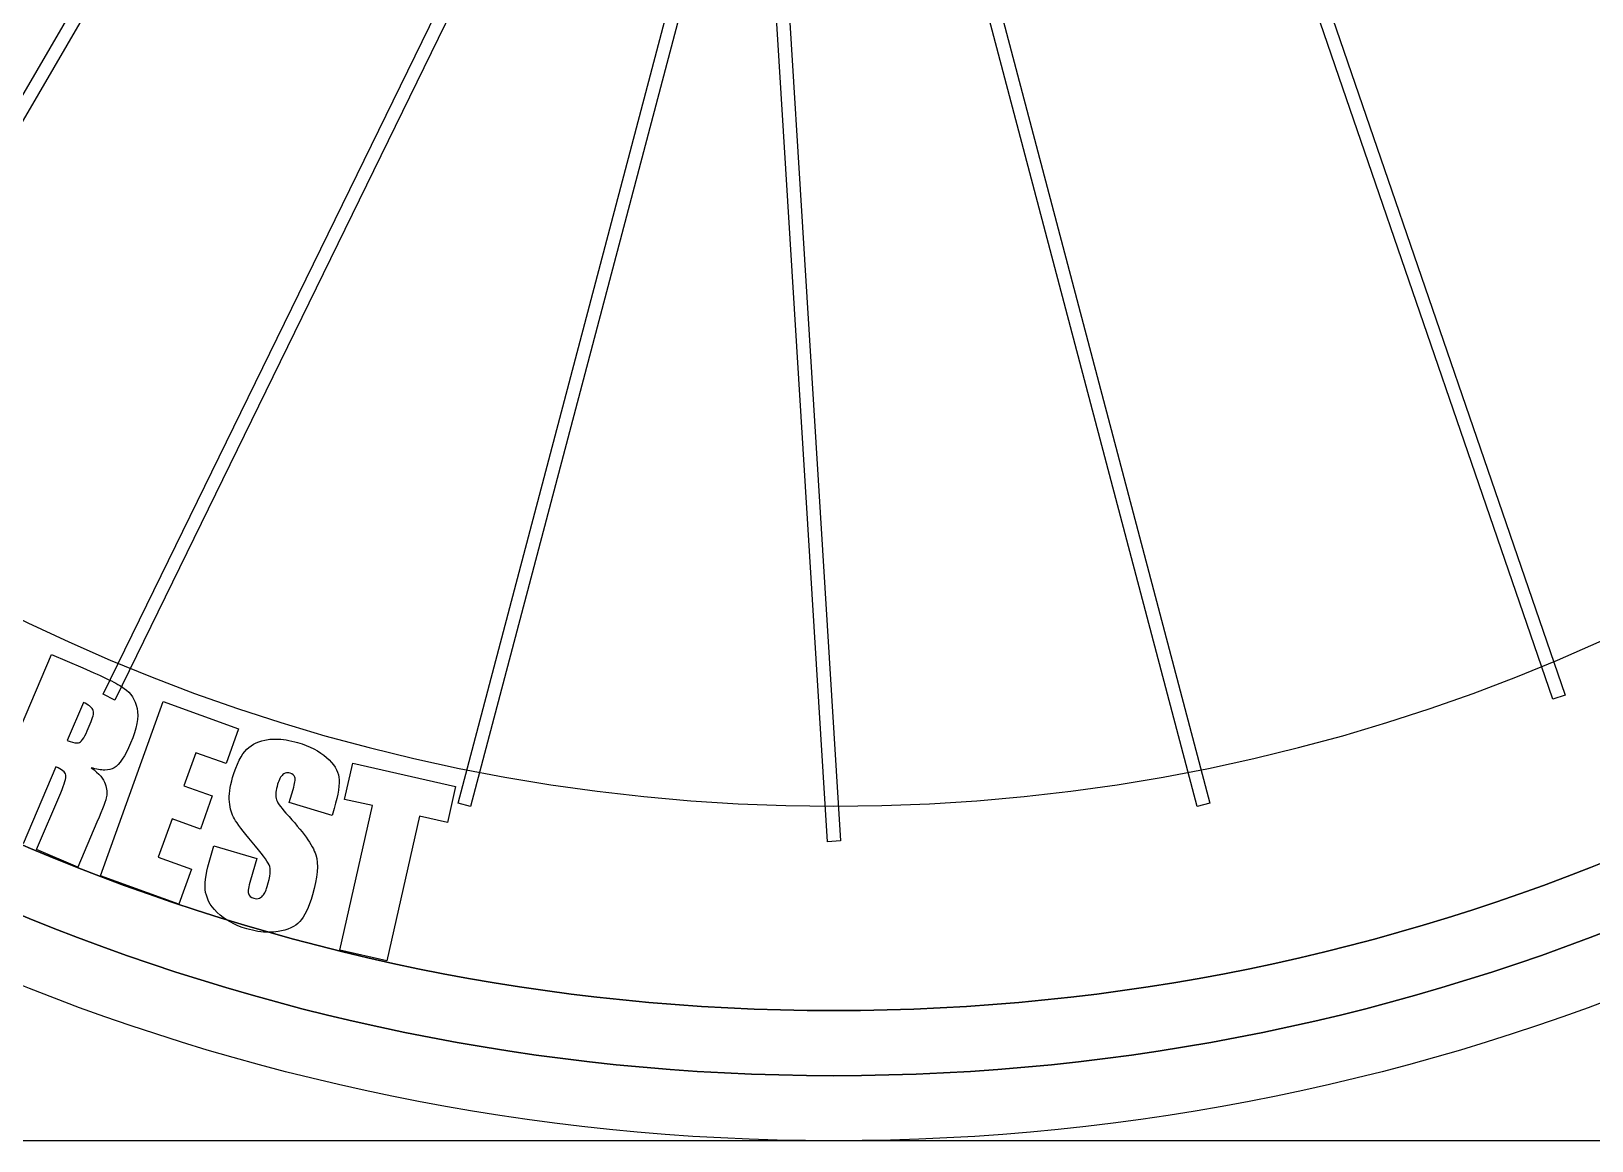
# Model space of a CAD drawing. Extents: x 3 to 470, y 9 to 287.
# Drawn here: x 63.3 to 130.9, y 8.7 to 56.8 of the extents above; entities that cross this region are included whole.
import ezdxf

# ---------------------------------------------------------------- set-up
doc = ezdxf.new("R2010")
doc.units = 0
doc.layers.add('Layer_1', color=7, linetype='CONTINUOUS')

msp = doc.modelspace()

# ---------------------------------------------------------------- linework, layer by layer
at = {"layer": 'Layer_1', "color": 7}
for points in [[(3.00365, 287.24209), (469.516983, 287.24209), (469.516983, 8.688756), (3.00365, 8.688756), (3.00365, 287.24209)], [(52.684533, 35.345129), (52.197207, 35.628874), (92.527517, 104.896229)], [(52.684533, 35.345129), (52.197207, 35.628874), (92.527517, 104.896229)], [(93.015125, 104.612879), (52.684533, 35.345129), (52.684533, 35.345129)], [(93.015125, 104.612879), (52.684533, 35.345129), (52.684533, 35.345129)], [(129.16049, 27.812884), (103.119794, 103.613555)], [(129.16049, 27.812884), (103.119794, 103.613555)], [(103.653137, 103.796806), (129.693833, 27.996135), (129.16049, 27.812884), (129.16049, 27.812884)], [(103.653137, 103.796806), (129.693833, 27.996135), (129.16049, 27.812884), (129.16049, 27.812884)], [(97.745508, 21.641192), (92.796092, 101.641216)], [(97.745508, 21.641192), (92.796092, 101.641216)], [(93.359041, 101.676518), (98.308514, 21.676015), (97.745649, 21.641192), (97.745508, 21.641192)], [(93.359041, 101.676518), (98.308514, 21.676015), (97.745649, 21.641192), (97.745508, 21.641192)], [(82.291873, 23.163256), (81.746603, 23.307229), (102.207148, 100.800584)], [(82.291873, 23.163256), (81.746603, 23.307229), (102.207148, 100.800584)], [(93.845577, 100.804954), (114.307278, 23.307201), (113.762008, 23.163256), (113.762008, 23.163256)], [(93.845577, 100.804954), (114.307278, 23.307201), (113.762008, 23.163256), (113.762008, 23.163256)], [(66.880054, 27.780711), (66.373357, 28.028308), (101.558959, 100.04099)], [(66.880054, 27.780711), (66.373357, 28.028308), (101.558959, 100.04099)], [(102.752418, 100.656667), (82.291873, 23.163256), (82.291873, 23.163256)], [(102.752418, 100.656667), (82.291873, 23.163256), (82.291873, 23.163256)], [(113.762008, 23.163256), (93.300448, 100.660502)], [(113.762008, 23.163256), (93.300448, 100.660502)], [(102.065684, 99.793478), (66.880054, 27.780711), (66.880054, 27.780711)], [(102.065684, 99.793478), (66.880054, 27.780711), (66.880054, 27.780711)], [(64.330779, 24.87985), (62.914256, 21.55161), (60.996787, 22.367739), (64.138703, 29.749808), (65.496746, 29.171802)], [(65.519585, 27.672943), (64.820784, 26.031127)], [(69.66184, 18.936186), (66.258568, 20.161479), (68.976262, 27.710022), (72.246896, 26.532494), (71.703656, 25.023626), (70.393745, 25.495218), (69.878871, 24.065103), (71.105855, 23.623344), (70.587992, 22.184939), (69.36098, 22.626699), (68.764025, 20.968585), (70.206574, 20.449227), (69.66184, 18.936186), (69.66184, 18.936186)], [(65.687526, 26.447509), (65.860062, 26.852895)], [(65.240437, 25.92037), (65.240437, 25.92037)], [(78.66094, 16.485656), (76.62809, 16.944137), (78.040384, 23.206031), (76.837, 23.477453), (77.189855, 25.041841), (81.638073, 24.038598), (81.285218, 22.47421), (80.073262, 22.74755), (78.66094, 16.485656), (78.66094, 16.485656)], [(65.281689, 20.543997), (63.498014, 21.303168), (64.541861, 23.755756)], [(76.382355, 23.085151), (76.291758, 22.781161), (74.433983, 23.33489), (74.603868, 23.904889)], [(98.026941, 23.181246), (98.026941, 23.181246)], [(98.026941, 23.181246), (98.026941, 23.181246)], [(66.109886, 22.48986), (65.281689, 20.543997), (65.281689, 20.543997)], [(71.023859, 20.963086), (71.174881, 21.469755), (73.032657, 20.916026), (72.753255, 19.978707)], [(73.548433, 17.72079), (73.548433, 17.72079)], [(98.026941, 14.327443), (98.026941, 14.327443)], [(98.026941, 14.327443), (98.026941, 14.327443)], [(98.026941, 14.327443), (98.026941, 14.327443)], [(98.026941, 14.327443), (98.026941, 14.327443)], [(98.026941, 11.507761), (98.026941, 11.507761)], [(98.026941, 11.507761), (98.026941, 11.507761)], [(98.026941, 11.507761), (98.026941, 11.507761)], [(98.026941, 11.507761), (98.026941, 11.507761)], [(98.026941, 8.688079), (98.026941, 8.688079)], [(98.026941, 8.688079), (98.026941, 8.688079)]]:
    msp.add_lwpolyline(points, dxfattribs=at)
for points in [[(98.026941, 8.688079), (45.547015, 8.688079), (3.00365, 51.231444), (3.00365, 103.71137)], [(98.026941, 8.688079), (45.547015, 8.688079), (3.00365, 51.231444), (3.00365, 103.71137)], [(5.823332, 103.71137), (5.823332, 52.788727), (47.104297, 11.507761), (98.026941, 11.507761)], [(5.823332, 103.71137), (5.823332, 52.788727), (47.104297, 11.507761), (98.026941, 11.507761)], [(98.026941, 11.507761), (47.104297, 11.507761), (5.823332, 52.788727), (5.823332, 103.71137)], [(98.026941, 11.507761), (47.104297, 11.507761), (5.823332, 52.788727), (5.823332, 103.71137)], [(8.643014, 103.71137), (8.643014, 54.345981), (48.661551, 14.327443), (98.026941, 14.327443)], [(8.643014, 103.71137), (8.643014, 54.345981), (48.661551, 14.327443), (98.026941, 14.327443)], [(98.026941, 14.327443), (48.661551, 14.327443), (8.643014, 54.345981), (8.643014, 103.71137)], [(98.026941, 14.327443), (48.661551, 14.327443), (8.643014, 54.345981), (8.643014, 103.71137)], [(17.496816, 103.71137), (17.496816, 59.235817), (53.551388, 23.181246), (98.026941, 23.181246)], [(17.496816, 103.71137), (17.496816, 59.235817), (53.551388, 23.181246), (98.026941, 23.181246)], [(98.026941, 11.507761), (148.949584, 11.507761), (190.230549, 52.788727), (190.230549, 103.71137)], [(193.050231, 103.71137), (193.050231, 51.231444), (150.506838, 8.688079), (98.026941, 8.688079)], [(98.026941, 11.507761), (148.949584, 11.507761), (190.230549, 52.788727), (190.230549, 103.71137)], [(193.050231, 103.71137), (193.050231, 51.231444), (150.506838, 8.688079), (98.026941, 8.688079)], [(98.026941, 14.327443), (147.39233, 14.327443), (187.410867, 54.345981), (187.410867, 103.71137)], [(190.230549, 103.71137), (190.230549, 52.788727), (148.949584, 11.507761), (98.026941, 11.507761)], [(98.026941, 14.327443), (147.39233, 14.327443), (187.410867, 54.345981), (187.410867, 103.71137)], [(190.230549, 103.71137), (190.230549, 52.788727), (148.949584, 11.507761), (98.026941, 11.507761)], [(98.026941, 23.181246), (142.502493, 23.181246), (178.557065, 59.235817), (178.557065, 103.71137)], [(187.410867, 103.71137), (187.410867, 54.345981), (147.39233, 14.327443), (98.026941, 14.327443)], [(98.026941, 23.181246), (142.502493, 23.181246), (178.557065, 59.235817), (178.557065, 103.71137)], [(187.410867, 103.71137), (187.410867, 54.345981), (147.39233, 14.327443), (98.026941, 14.327443)], [(65.496746, 29.171802), (66.402108, 28.786464), (67.000248, 28.491187), (67.291164, 28.28597)], [(67.291164, 28.28597), (67.58208, 28.080735), (67.767634, 27.791078), (67.847825, 27.417)], [(65.931062, 27.36853), (65.878352, 27.477144), (65.741194, 27.578615), (65.519585, 27.672943)], [(65.860062, 26.852895), (65.960123, 27.088019), (65.98379, 27.259897), (65.931062, 27.36853)], [(67.847825, 27.417), (67.928017, 27.042904), (67.834112, 26.541), (67.566111, 25.91129)], [(65.31279, 25.92708), (65.424581, 25.949732), (65.549493, 26.123208), (65.687526, 26.447509)], [(64.820784, 26.031127), (64.994288, 25.957289), (65.134173, 25.92037), (65.240437, 25.92037)], [(65.240437, 25.92037), (65.266585, 25.92037), (65.290702, 25.922607), (65.31279, 25.92708)], [(67.566111, 25.91129), (67.322246, 25.33835), (67.086427, 24.983041), (66.858653, 24.845366)], [(72.597129, 25.647734), (72.829095, 25.875884), (73.13613, 26.01653), (73.518234, 26.069672)], [(73.518234, 26.069672), (73.622863, 26.084221), (73.730895, 26.091496), (73.842329, 26.091496)], [(73.842329, 26.091496), (74.13785, 26.091496), (74.457311, 26.040328), (74.800711, 25.937993)], [(74.800711, 25.937993), (75.321431, 25.782778), (75.739589, 25.566189), (76.055187, 25.288225)], [(71.98616, 24.423062), (72.161507, 25.01136), (72.365163, 25.419585), (72.597129, 25.647734)], [(76.055187, 25.288225), (76.370766, 25.01028), (76.549703, 24.726319), (76.591998, 24.436343)], [(64.761768, 24.531197), (64.739304, 24.650902), (64.595641, 24.76712), (64.330779, 24.87985)], [(64.541861, 23.755756), (64.710948, 24.15303), (64.78425, 24.411511), (64.761768, 24.531197)], [(66.444244, 24.743152), (66.277413, 24.743152), (66.084161, 24.778614), (65.864489, 24.849539)], [(65.864489, 24.849539), (66.205295, 24.59276), (66.406911, 24.35772), (66.469339, 24.144421)], [(66.858653, 24.845366), (66.745903, 24.777223), (66.607767, 24.743152), (66.444244, 24.743152)], [(71.846473, 23.368247), (71.817957, 23.663299), (71.864519, 24.014904), (71.98616, 24.423062)], [(74.161545, 24.549327), (74.070676, 24.470677), (73.995456, 24.331422), (73.935886, 24.131563)], [(74.369694, 24.630196), (74.293224, 24.630196), (74.223841, 24.60324), (74.161545, 24.549327)], [(74.47938, 24.613193), (74.441333, 24.624528), (74.404771, 24.630196), (74.369694, 24.630196)], [(74.68375, 24.435046), (74.657283, 24.521083), (74.589159, 24.580466), (74.47938, 24.613193)], [(74.603868, 23.904889), (74.683572, 24.172289), (74.710199, 24.349008), (74.68375, 24.435046)], [(76.591998, 24.436343), (76.634293, 24.146366), (76.564412, 23.695969), (76.382355, 23.085151)], [(66.469339, 24.144421), (66.531767, 23.931103), (66.551016, 23.751329), (66.527086, 23.6051)], [(73.935886, 24.131563), (73.859529, 23.875423), (73.837244, 23.672124), (73.869031, 23.521666)], [(66.527086, 23.6051), (66.503156, 23.458872), (66.36409, 23.087125), (66.109886, 22.48986)], [(72.063222, 22.630139), (71.947239, 22.827141), (71.874989, 23.073177), (71.846473, 23.368247)], [(73.869031, 23.521666), (73.897153, 23.369234), (74.038757, 23.155389), (74.293844, 22.880132)], [(72.837281, 21.617873), (72.437225, 22.095715), (72.179205, 22.433137), (72.063222, 22.630139)], [(74.293844, 22.880132), (75.025608, 22.085846), (75.456559, 21.485414), (75.586697, 21.078834)], [(70.802035, 19.578763), (70.778763, 19.927426), (70.852704, 20.388867), (71.023859, 20.963086)], [(73.566959, 20.64184), (73.481409, 20.817525), (73.238184, 21.142869), (72.837281, 21.617873)], [(75.586697, 21.078834), (75.716835, 20.672274), (75.669483, 20.091804), (75.444641, 19.337427)], [(73.482988, 19.696852), (73.618051, 20.150031), (73.646041, 20.465027), (73.566959, 20.64184)], [(72.753255, 19.978707), (72.667687, 19.691588), (72.638569, 19.49875), (72.665901, 19.400193)], [(73.247432, 19.261352), (73.343226, 19.346205), (73.421745, 19.491372), (73.482988, 19.696852)], [(71.31423, 18.582485), (70.996038, 18.898007), (70.825306, 19.2301), (70.802035, 19.578763)], [(72.665901, 19.400193), (72.693214, 19.301635), (72.773021, 19.232647), (72.90532, 19.193228)], [(72.90532, 19.193228), (72.947296, 19.180709), (72.987429, 19.174449), (73.025721, 19.174449)], [(73.025721, 19.174449), (73.108149, 19.174449), (73.182053, 19.203417), (73.247432, 19.261352)], [(75.444641, 19.337427), (75.281043, 18.788547), (75.096608, 18.403717), (74.891335, 18.182936)], [(72.593717, 17.87012), (72.058917, 18.029526), (71.632422, 18.266981), (71.31423, 18.582485)], [(73.548433, 17.72079), (73.246013, 17.72079), (72.927774, 17.770567), (72.593717, 17.87012)], [(73.953819, 17.752089), (73.822008, 17.731223), (73.68688, 17.72079), (73.548433, 17.72079)], [(74.891335, 18.182936), (74.686081, 17.962136), (74.373576, 17.81852), (73.953819, 17.752089)]]:
    msp.add_open_spline(points, degree=3, dxfattribs=at)

doc.saveas('drawing.dxf')
